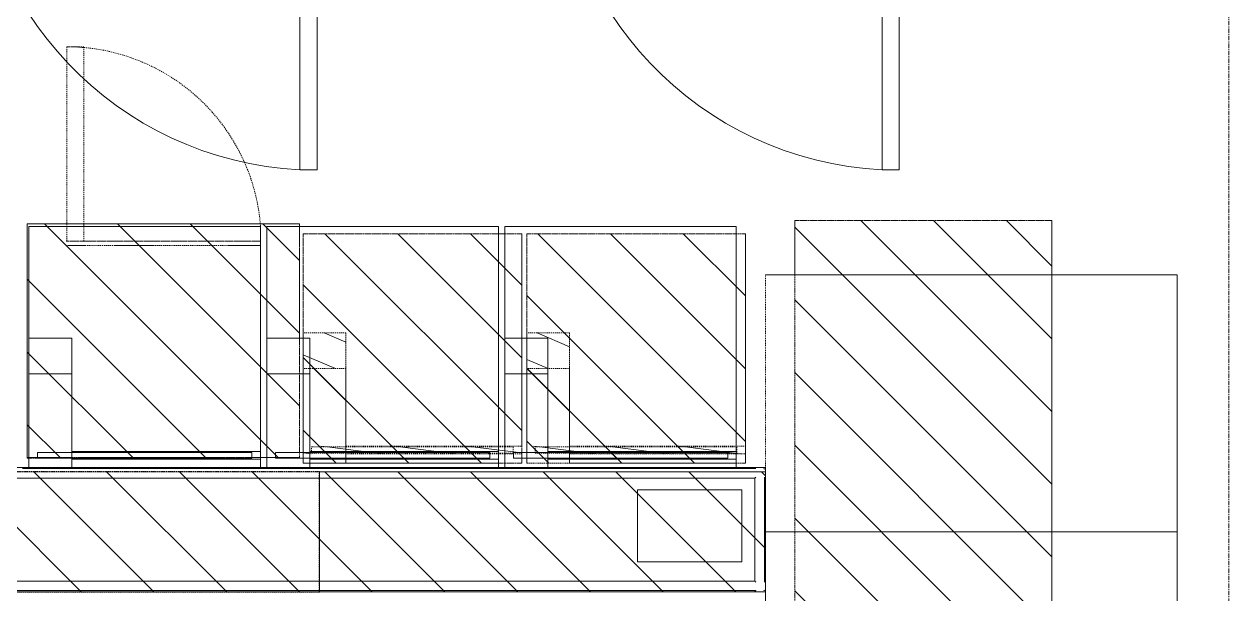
# Model space of a CAD drawing. Header units: inches. Extents: x 12491 to 15223, y 922 to 3433.
# Drawn here: x 14095.7 to 14236.2, y 2187 to 2253.4 of the extents above; entities that cross this region are included whole.
import ezdxf

# ---------------------------------------------------------------- set-up
doc = ezdxf.new("R2010")
doc.units = ezdxf.units.IN
doc.header["$MEASUREMENT"] = 0
for name, pattern in [('Dash 1_16_', [0.125, 0.0625, -0.0625]), ('Demolished', [0.1875, 0.125, -0.0625]), ('Grid Line 1_2_', [0.875, 0.5, -0.125, 0.125, -0.125])]:
    doc.linetypes.add(name, pattern=pattern)
for name, color, linetype, lineweight in [('A-DOOR-1', 31, 'Continuous', 9), ('A-DOOR-3', 31, 'Continuous', 13), ('A-DOOR-4', 31, 'Continuous', 20), ('A-WALL-10', 241, 'Demolished', 30), ('A-WALL-4', 1, 'Demolished', 13), ('A-WALL-5', 10, 'Demolished', 9), ('A-WALL-9', 7, 'Demolished', 30), ('A-WALL-PATT-4', 10, 'Demolished', 9), ('I-FURN-2', 254, 'Demolished', 9), ('I-FURN-3', 10, 'Demolished', 9), ('I-FURN-5', 10, 'Dash 1_16_', 9), ('M-EQPM-1', 50, 'Continuous', 9), ('M-EQPM-2', 10, 'Demolished', 9), ('M-EQPM-3', 21, 'Demolished', 9), ('M-EQPM-4', 254, 'Demolished', 9), ('S-BEAM', 12, 'Continuous', 9), ('S-GRID-1', 1, 'Grid Line 1_2_', 9)]:
    doc.layers.add(name, color=color, linetype=linetype, lineweight=lineweight)
pattern_1 = [(135, (1100.899, 0), (-4.2426407, -4.2426407), [])]
pattern_2 = [(315, (13015.407, 2230.12), (4.2426407, 4.2426407), [])]
pattern_3 = [(315, (13044.442, 2228.953), (4.2426407, 4.2426407), [])]
pattern_4 = [(352.929, (13044.442, 54.23), (4.24298262, 0.525690454), [])]
pattern_5 = [(315, (13070.53, 2228.953), (4.2426407, 4.2426407), [])]
pattern_6 = [(352.929, (13070.53, 54.23), (4.24298262, 0.525690454), [])]

# ---------------------------------------------------------------- blocks, each defined once
blk = doc.blocks.new('Single-Flush1 - Existing 3_ 4_ x 7_ 0_-897477-DEMO _ NEW PLAN SUPERIMPOSED - 1ST FLOOR')
at = {"layer": 'A-DOOR-1'}
blk.add_arc((20, -3.62), 40.07, 180, 267.1388, dxfattribs=at)
at = {"layer": 'A-DOOR-4'}
for p, q in [((18, -3.62), (18, -43.64)), ((20, -3.62), (18, -3.62)), ((20, -3.62), (20, -43.64)), ((20, -43.64), (18, -43.64))]:
    blk.add_line(p, q, dxfattribs=at)
blk = doc.blocks.new('Table-Rectangular - 72_ x 30_-V17-DEMO _ NEW PLAN SUPERIMPOSED - 1ST FLOOR')
at = {"layer": 'I-FURN-3'}
h = blk.add_hatch(dxfattribs=at)
h.set_pattern_fill('FP_14', color=256, style=0, pattern_type=2)
h.set_pattern_definition([(225, (2194.516, -13099.67), (4.2426407, -4.2426407), [])])
h.paths.add_polyline_path([(36, 15), (-36, 15), (-36, -15), (36, -15), (36, -8.86)], flags=0)
at = {"layer": 'I-FURN-2'}
for p, q in [((-36, -15), (-36, 15)), ((-36, 15), (-29.69, 15)), ((30.31, 15), (36, 15)), ((36, 15), (36, -15)), ((-29.69, -15), (-36, -15)), ((36, -15), (30.31, -15))]:
    blk.add_line(p, q, dxfattribs=at)
at = {"layer": 'I-FURN-3'}
for p, q in [((36, 15), (-36, 15)), ((-36, 15), (-36, -15)), ((-29.69, 15), (30.31, 15)), ((36, -15), (36, 15)), ((-36, -15), (36, -15)), ((30.31, -15), (-29.69, -15))]:
    blk.add_line(p, q, dxfattribs=at)
blk = doc.blocks.new('_Stacked Dryer - D6 - DG26CS-V42-DEMO _ NEW PLAN SUPERIMPOSED - 1ST FLOOR')
at = {"layer": 'M-EQPM-2'}
h = blk.add_hatch(dxfattribs=at)
h.set_pattern_fill('FP_59', color=256, style=0, pattern_type=2)
h.set_pattern_definition(pattern_2)
h.paths.add_polyline_path([(19.86, 27.25), (-11.51, 27.25), (-11.51, 0), (20.24, 0), (20.24, 27.25)], flags=0)
h = blk.add_hatch(dxfattribs=at)
h.set_pattern_fill('FP_59', color=256, style=0, pattern_type=2)
h.set_pattern_definition(pattern_2)
h.paths.add_polyline_path([(-3.13, 27.31), (-5.51, 27.31), (-5.51, 27.25), (-2.51, 27.25), (-2.51, 27.31)], flags=0)
for p, q in [((20.24, 27.25), (-11.51, 27.25)), ((-11.51, 27.25), (-11.51, 0)), ((-11.51, 26.66), (-11.51, 27.25)), ((-11.51, 27.25), (-7.71, 27.25)), ((-6.96, 27.25), (-5.51, 27.25)), ((-2.51, 27.31), (-5.51, 27.31)), ((-5.51, 27.31), (-5.51, 27.25)), ((-2.51, 27.25), (-5.51, 27.25)), ((-5.51, 27.25), (-2.51, 27.25)), ((-5.51, 27.25), (-2.51, 27.25)), ((-2.51, 27.31), (-2.51, 27.25)), ((-2.51, 27.25), (14.24, 27.25)), ((15.04, 27.31), (14.24, 27.31)), ((14.24, 27.31), (14.24, 27.25)), ((15.04, 27.25), (14.24, 27.25)), ((14.24, 27.25), (15.04, 27.25)), ((14.24, 27.25), (15.04, 27.25)), ((19.04, 27.31), (15.04, 27.31)), ((15.04, 27.31), (19.04, 27.31)), ((20.04, 27.25), (15.04, 27.25)), ((15.04, 27.25), (20.04, 27.25)), ((15.04, 27.25), (20.04, 27.25)), ((20.04, 27.31), (19.06, 27.31)), ((19.06, 27.31), (20.04, 27.31)), ((20.04, 27.31), (20.24, 27.31)), ((20.04, 27.25), (20.24, 27.25)), ((20.04, 27.25), (20.24, 27.25)), ((20.24, 27.25), (20.24, 27.31)), ((20.24, 0), (20.24, 27.25)), ((-11.51, 26.54), (-11.51, 26.65)), ((-11.51, 13.35), (-11.51, 26.54)), ((-11.51, 0.29), (-11.51, 13.35)), ((13.64, 2), (13.64, -20.68)), ((15.64, -20.68), (15.64, 2)), ((-11.51, 0), (20.24, 0)), ((13.64, -20.68), (15.64, -20.68))]:
    blk.add_line(p, q, dxfattribs=at)
blk.add_arc((15.64, 2), 22.68, 184.3791, 270, dxfattribs=at)
at = {"layer": 'M-EQPM-4'}
for p, q in [((-7.71, 27.25), (-6.96, 27.25)), ((-5.51, 27.31), (-2.51, 27.31)), ((-5.51, 27.31), (-5.51, 27.25)), ((-2.51, 27.25), (-2.51, 27.31)), ((14.24, 27.31), (15.04, 27.31)), ((14.24, 27.31), (14.24, 27.25)), ((20.24, 27.31), (20.04, 27.31)), ((20.24, 27.25), (20.04, 27.25)), ((20.24, 27.31), (20.24, 27.25)), ((20.24, 27.25), (20.24, 0)), ((-6.73, 2.5), (-6.98, 2.5)), ((-6.98, 2.5), (-6.73, 2.5)), ((15.7, 2), (-6.98, 2)), ((-6.98, 2), (15.7, 2)), ((-6, 2.5), (-6.73, 2.5)), ((-6.73, 2.5), (-6, 2.5)), ((-4.81, 2.5), (-6, 2.5)), ((-6, 2.5), (-3.23, 2.5)), ((-1.31, 2.5), (-4.81, 2.5)), ((-3.23, 2.5), (-1.31, 2.5)), ((0.86, 2.5), (-1.31, 2.5)), ((-1.31, 2.5), (5.55, 2.5)), ((5.55, 2.5), (0.86, 2.5)), ((7.86, 2.5), (5.55, 2.5)), ((5.55, 2.5), (10.03, 2.5)), ((10.03, 2.5), (7.86, 2.5)), ((11.95, 2.5), (10.03, 2.5)), ((10.03, 2.5), (13.53, 2.5)), ((13.53, 2.5), (11.95, 2.5)), ((14.72, 2.5), (13.53, 2.5)), ((13.53, 2.5), (14.72, 2.5)), ((15.7, 2.5), (14.72, 2.5)), ((14.72, 2.5), (15.7, 2.5)), ((-11.51, 0), (-11.51, 0.29)), ((20.24, 0), (-11.51, 0)), ((20.11, 0), (-11.39, 0)), ((-8.39, 0), (17.11, 0)), ((-4.94, 0), (-3.63, 0)), ((13.67, 0), (-4.94, 0)), ((3.3, 0), (-4.94, 0)), ((-4.94, 0), (13.67, 0)), ((-0.67, 0), (-4.94, 0)), ((13.66, 0), (-0.67, 0)), ((3.3, 0), (9.41, 0)), ((13.24, 0), (3.3, 0)), ((9.41, 0), (12.35, 0)), ((12.35, 0), (13.67, 0)), ((13.67, 0), (13.24, 0)), ((-11.51, 0), (20.24, 0)), ((-11.39, 0), (-8.39, 0)), ((-4.94, 0), (13.66, 0)), ((-3.63, 0), (3.3, 0)), ((17.11, 0), (20.11, 0))]:
    blk.add_line(p, q, dxfattribs=at)
blk = doc.blocks.new('_Front Washer - MAT12-V47-DEMO _ NEW PLAN SUPERIMPOSED - 1ST FLOOR')
at = {"layer": 'M-EQPM-2'}
h = blk.add_hatch(dxfattribs=at)
h.set_pattern_fill('FP_64', color=256, style=0, pattern_type=2)
h.set_pattern_definition(pattern_3)
h.paths.add_polyline_path([(-8.39, 26.75), (-8.39, 25.66), (12.11, 25.66), (12.11, 26.75), (-6.95, 26.75)], flags=0)
h = blk.add_hatch(dxfattribs=at)
h.set_pattern_fill('FP_64', color=256, style=0, pattern_type=2)
h.set_pattern_definition(pattern_3)
h.paths.add_polyline_path([(2.91, 26.75), (-8.39, 26.75), (-8.39, 0), (17.11, 0), (17.11, 26.75), (6.19, 26.75)], flags=0)
h = blk.add_hatch(dxfattribs=at)
h.set_pattern_fill('FP_64', color=256, style=0, pattern_type=2)
h.set_pattern_definition(pattern_3)
h.paths.add_polyline_path([(12.76, 26.75), (12.11, 26.75), (12.11, 15.69), (17.11, 15.69), (17.11, 26.75), (16.05, 26.75)], flags=0)
h = blk.add_hatch(dxfattribs=at)
h.set_pattern_fill('FP_66', color=256, style=0, pattern_type=2)
h.set_pattern_definition(pattern_4)
h.paths.add_polyline_path([(16.33, 25.66), (-8.39, 25.66), (-8.39, 24.75), (17.11, 24.75), (17.11, 25.66)], flags=0)
h.paths.add_polyline_path([(-6.42, 25.56), (16.11, 25.56), (16.11, 24.84), (-7.39, 24.84), (-7.39, 25.56), (-6.95, 25.56)], flags=0)
h = blk.add_hatch(dxfattribs=at)
h.set_pattern_fill('FP_66', color=256, style=0, pattern_type=2)
h.set_pattern_definition(pattern_4)
h.paths.add_polyline_path([(2.91, 25.56), (-7.39, 25.56), (-7.39, 24.84), (16.11, 24.84), (16.11, 25.56), (6.19, 25.56)], flags=0)
h = blk.add_hatch(dxfattribs=at)
h.set_pattern_fill('FP_65', color=256, style=0, pattern_type=2)
h.set_pattern_definition([(337.09, (13044.442, 393.806), (4.2425945, 1.7928471), [])])
h.paths.add_polyline_path([(12.11, 15.69), (12.11, 11.55), (17.11, 11.55), (17.11, 15.69)], flags=0)
for p, q in [((-8.39, 26.75), (-6.42, 26.75)), ((-8.39, 26.28), (-8.39, 26.75)), ((-6.42, 26.75), (-8.39, 26.75)), ((-8.39, 26.75), (-8.39, 26.28)), ((-8.39, 26.28), (-8.39, 26.75)), ((-8.39, 26.75), (-6.42, 26.75)), ((-6.42, 26.75), (12.11, 26.75)), ((-6.42, 26.75), (-5.67, 26.75)), ((-5.67, 26.75), (17.11, 26.75)), ((17.11, 26.75), (-5.67, 26.75)), ((-5.67, 26.75), (17.11, 26.75)), ((12.11, 15.69), (12.11, 26.75)), ((17.11, 26.75), (12.11, 26.75)), ((17.11, 26.75), (17.11, 15.69)), ((17.11, 26.28), (17.11, 26.75)), ((17.11, 26.28), (17.11, 26.75)), ((17.11, 26.75), (17.11, 26.28)), ((-8.39, 26.16), (-8.39, 26.28)), ((-8.39, 26.28), (-8.39, 26.16)), ((-8.39, 26.16), (-8.39, 26.28)), ((-8.39, 25.49), (-8.39, 26.16)), ((-8.39, 26.16), (-8.39, 25.49)), ((-8.39, 25.49), (-8.39, 26.16)), ((-8.39, 25.37), (-8.39, 25.49)), ((-8.39, 25.49), (-8.39, 25.37)), ((-8.39, 25.37), (-8.39, 25.49)), ((-8.39, 24.75), (-8.39, 25.37)), ((-8.39, 25.37), (-8.39, 24.75)), ((-8.39, 24.75), (-8.39, 25.37)), ((-6.42, 25.66), (12.11, 25.66)), ((-6.42, 25.56), (12.11, 25.56)), ((17.11, 26.17), (17.11, 26.28)), ((17.11, 26.17), (17.11, 26.28)), ((17.11, 26.28), (17.11, 26.17)), ((17.11, 25.66), (17.11, 26.16)), ((17.11, 25.66), (17.11, 26.16)), ((17.11, 26.16), (17.11, 25.66)), ((17.11, 25.49), (17.11, 25.66)), ((17.11, 25.49), (17.11, 25.66)), ((17.11, 25.66), (17.11, 25.49)), ((17.11, 25.37), (17.11, 25.48)), ((17.11, 25.37), (17.11, 25.48)), ((17.11, 25.48), (17.11, 25.37)), ((17.11, 24.75), (17.11, 25.37)), ((17.11, 24.75), (17.11, 25.37)), ((17.11, 25.37), (17.11, 24.75)), ((-8.39, 12.18), (-8.39, 24.75)), ((12.11, 24.84), (-6.42, 24.84)), ((12.11, 24.75), (-6.42, 24.75)), ((17.11, 12.18), (17.11, 24.75)), ((17.11, 12.18), (17.11, 24.75)), ((17.11, 24.75), (17.11, 12.18)), ((12.11, 11.55), (12.11, 15.69)), ((12.11, 15.69), (17.11, 15.69)), ((17.11, 15.69), (17.11, 11.55)), ((-8.39, 12.18), (-8.39, 0)), ((-8.39, 0), (-8.39, 12.18)), ((12.11, 11.55), (17.11, 11.55)), ((17.11, 12.18), (17.11, 11.55)), ((17.11, 0), (17.11, 11.55)), ((17.11, 11.55), (17.11, 0)), ((-8.39, 0), (17.11, 0)), ((-6.42, 0), (-8.39, 0)), ((17.11, 0), (-5.67, 0))]:
    blk.add_line(p, q, dxfattribs=at)
at = {"layer": 'M-EQPM-3'}
for p, q in [((-8.39, 25.66), (-8.39, 26.75)), ((-8.39, 26.75), (-6.42, 26.75)), ((-8.39, 24.75), (-8.39, 25.66)), ((-8.39, 25.66), (-6.42, 25.66)), ((-7.39, 24.84), (-7.39, 25.56)), ((-7.39, 25.56), (-6.42, 25.56)), ((-6.42, 24.75), (-8.39, 24.75)), ((-8.39, 24.75), (-8.39, 12.18)), ((-6.42, 24.84), (-7.39, 24.84))]:
    blk.add_line(p, q, dxfattribs=at)
at = {"layer": 'M-EQPM-4'}
for p, q in [((-6.42, 26.75), (-5.67, 26.75)), ((-5.67, 26.75), (-6.42, 26.75)), ((12.11, 26.75), (12.11, 25.66)), ((12.11, 25.66), (12.11, 24.75)), ((12.11, 25.56), (16.11, 25.56)), ((16.11, 25.56), (16.11, 24.84)), ((16.11, 24.84), (12.11, 24.84)), ((12.11, 24.75), (12.11, 11.55)), ((17.11, 11.55), (17.11, 12.18)), ((17.11, 11.55), (17.11, 12.18)), ((-5.67, 0), (-6.42, 0))]:
    blk.add_line(p, q, dxfattribs=at)
blk = doc.blocks.new('_Front Washer - MAT12-V49-DEMO _ NEW PLAN SUPERIMPOSED - 1ST FLOOR')
at = {"layer": 'M-EQPM-2'}
h = blk.add_hatch(dxfattribs=at)
h.set_pattern_fill('FP_70', color=256, style=0, pattern_type=2)
h.set_pattern_definition(pattern_5)
h.paths.add_polyline_path([(-8.39, 26.75), (-8.39, 25.66), (12.11, 25.66), (12.11, 26.75), (-7.14, 26.75)], flags=0)
h = blk.add_hatch(dxfattribs=at)
h.set_pattern_fill('FP_70', color=256, style=0, pattern_type=2)
h.set_pattern_definition(pattern_5)
h.paths.add_polyline_path([(17.11, 26.75), (-8.39, 26.75), (-8.39, 0), (17.11, 0), (17.11, 26.28)], flags=0)
h = blk.add_hatch(dxfattribs=at)
h.set_pattern_fill('FP_70', color=256, style=0, pattern_type=2)
h.set_pattern_definition(pattern_5)
h.paths.add_polyline_path([(12.57, 26.75), (12.11, 26.75), (12.11, 15.69), (17.11, 15.69), (17.11, 26.75), (15.86, 26.75)], flags=0)
h = blk.add_hatch(dxfattribs=at)
h.set_pattern_fill('FP_72', color=256, style=0, pattern_type=2)
h.set_pattern_definition(pattern_6)
h.paths.add_polyline_path([(17.11, 25.66), (-8.39, 25.66), (-8.39, 24.75), (17.11, 24.75), (17.11, 25.07)], flags=0)
h.paths.add_polyline_path([(-3.85, 25.56), (16.11, 25.56), (16.11, 24.84), (-7.39, 24.84), (-7.39, 25.56), (-7.14, 25.56)], flags=0)
h = blk.add_hatch(dxfattribs=at)
h.set_pattern_fill('FP_72', color=256, style=0, pattern_type=2)
h.set_pattern_definition(pattern_6)
h.paths.add_polyline_path([(2.72, 25.56), (-7.39, 25.56), (-7.39, 24.84), (16.11, 24.84), (16.11, 25.56), (6, 25.56)], flags=0)
h = blk.add_hatch(dxfattribs=at)
h.set_pattern_fill('FP_71', color=256, style=0, pattern_type=2)
h.set_pattern_definition([(337.09, (13070.53, 393.806), (4.2425945, 1.7928471), [])])
h.paths.add_polyline_path([(12.11, 15.69), (12.11, 11.55), (17.11, 11.55), (17.11, 15.69)], flags=0)
for p, q in [((-8.39, 25.66), (-8.39, 26.75)), ((-8.39, 26.75), (12.11, 26.75)), ((-8.39, 24.75), (-8.39, 26.75)), ((-8.39, 26.75), (-7.33, 26.75)), ((-7.33, 26.75), (17.11, 26.75)), ((17.11, 26.75), (-7.33, 26.75)), ((-7.33, 26.75), (17.11, 26.75)), ((12.11, 15.69), (12.11, 26.75)), ((17.11, 26.75), (12.11, 26.75)), ((17.11, 26.75), (17.11, 15.69)), ((17.11, 26.28), (17.11, 26.75)), ((17.11, 26.28), (17.11, 26.75)), ((17.11, 26.75), (17.11, 26.28)), ((-8.39, 24.75), (-8.39, 25.66)), ((-8.39, 25.66), (12.11, 25.66)), ((-7.39, 24.84), (-7.39, 25.56)), ((-7.39, 25.56), (12.11, 25.56)), ((14.67, 25.56), (16.11, 25.56)), ((16.11, 25.56), (16.11, 24.84)), ((17.11, 26.16), (17.11, 26.28)), ((17.11, 26.16), (17.11, 26.28)), ((17.11, 26.28), (17.11, 26.16)), ((17.11, 25.66), (17.11, 26.16)), ((17.11, 25.66), (17.11, 26.16)), ((17.11, 26.16), (17.11, 25.66)), ((17.11, 25.49), (17.11, 25.66)), ((17.11, 25.49), (17.11, 25.66)), ((17.11, 25.66), (17.11, 25.49)), ((17.11, 25.37), (17.11, 25.49)), ((17.11, 25.37), (17.11, 25.49)), ((17.11, 25.49), (17.11, 25.37)), ((17.11, 24.75), (17.11, 25.37)), ((17.11, 24.75), (17.11, 25.37)), ((17.11, 25.37), (17.11, 24.75)), ((12.11, 24.75), (-8.39, 24.75)), ((-8.39, 24.75), (-8.39, 0)), ((12.11, 24.84), (-7.39, 24.84)), ((16.11, 24.84), (14.67, 24.84)), ((17.11, 12.18), (17.11, 24.75)), ((17.11, 12.18), (17.11, 24.75)), ((17.11, 24.75), (17.11, 12.18)), ((12.11, 11.55), (12.11, 15.69)), ((12.11, 15.69), (17.11, 15.69)), ((17.11, 15.69), (17.11, 11.55)), ((12.11, 11.55), (17.11, 11.55)), ((17.11, 12.18), (17.11, 11.55)), ((17.11, 0), (17.11, 11.55)), ((17.11, 11.55), (17.11, 0)), ((-8.39, 0), (17.11, 0)), ((17.11, 0), (-7.33, 0))]:
    blk.add_line(p, q, dxfattribs=at)
at = {"layer": 'M-EQPM-4'}
for p, q in [((-8.39, 26.75), (-7.33, 26.75)), ((-8.39, 24.75), (-8.39, 26.75)), ((-7.33, 26.75), (-8.39, 26.75)), ((-8.39, 26.75), (-8.39, 24.75)), ((12.11, 26.75), (12.11, 25.66)), ((12.11, 25.66), (12.11, 24.75)), ((12.11, 25.56), (14.67, 25.56)), ((-8.39, 0), (-8.39, 24.75)), ((14.67, 24.84), (12.11, 24.84)), ((12.11, 24.75), (12.11, 11.55)), ((17.11, 11.55), (17.11, 12.18)), ((17.11, 11.55), (17.11, 12.18)), ((-7.33, 0), (-8.39, 0))]:
    blk.add_line(p, q, dxfattribs=at)
blk = doc.blocks.new('_Front Washer - MAH21-V159-DEMO _ NEW PLAN SUPERIMPOSED - 1ST FLOOR')
at = {"layer": 'M-EQPM-1'}
for p, q in [((-9.14, 28.25), (17.86, 28.25)), ((-9.14, 28.13), (-9.14, 28.25)), ((-9.14, 28.13), (-9.14, 28.25)), ((-9.14, 28.25), (12.86, 28.25)), ((17.86, 28.25), (-9.14, 28.25)), ((-9.14, 28.25), (-9.14, 28.13)), ((-9.14, 28.25), (17.86, 28.25)), ((-9.14, 26.96), (-9.14, 28.13)), ((-9.14, 27.16), (-9.14, 28.13)), ((-9.14, 28.13), (-9.14, 26.96)), ((-9.14, 26.96), (-9.14, 28.13)), ((12.86, 26.96), (12.86, 28.25)), ((12.86, 28.25), (12.86, 28.13)), ((17.86, 28.25), (12.86, 28.25)), ((12.86, 28.13), (12.86, 27.16)), ((17.86, 28.25), (17.86, 26.96)), ((17.86, 28.13), (17.86, 28.25)), ((17.86, 28.13), (17.86, 28.25)), ((17.86, 27.16), (17.86, 28.13)), ((17.86, 27.16), (17.86, 28.13)), ((17.86, 28.13), (17.86, 27.16)), ((-9.14, 26.96), (-9.14, 27.16)), ((-9.14, 27.16), (12.86, 27.16)), ((-9.14, 26.25), (-9.14, 26.96)), ((-9.14, 26.25), (-9.14, 26.96)), ((-9.14, 26.96), (-9.14, 26.25)), ((-9.14, 26.25), (-9.14, 26.96)), ((-8.14, 26.96), (-8.14, 27.03)), ((-8.14, 27.03), (12.86, 27.03)), ((-8.14, 26.37), (-8.14, 26.96)), ((12.86, 27.16), (12.86, 26.96)), ((12.86, 27.03), (16.86, 27.03)), ((12.86, 17.19), (12.86, 26.96)), ((12.86, 26.96), (12.86, 26.25)), ((16.86, 27.03), (16.86, 26.96)), ((16.86, 26.96), (16.86, 26.37)), ((17.86, 26.96), (17.86, 27.16)), ((17.86, 26.96), (17.86, 27.16)), ((17.86, 27.16), (17.86, 27.02)), ((17.86, 27.02), (17.86, 26.25)), ((17.86, 26.96), (17.86, 17.19)), ((17.86, 26.25), (17.86, 26.96)), ((17.86, 26.25), (17.86, 26.96)), ((12.86, 26.25), (-9.14, 26.25)), ((-9.14, 26.25), (-9.14, 2.21)), ((-9.14, 2.21), (-9.14, 26.25)), ((12.86, 26.37), (-8.14, 26.37)), ((16.86, 26.37), (12.86, 26.37)), ((12.86, 26.25), (12.86, 13.05)), ((17.86, 13.05), (17.86, 26.25)), ((17.86, 13.05), (17.86, 26.25)), ((17.86, 26.25), (17.86, 13.05)), ((12.86, 13.05), (12.86, 17.19)), ((12.86, 17.19), (17.86, 17.19)), ((17.86, 17.19), (17.86, 13.05)), ((12.86, 13.05), (17.86, 13.05)), ((17.86, 0), (17.86, 13.05)), ((17.86, 13.05), (17.86, 0)), ((-9.14, 2.21), (-9.14, 1.71)), ((-9.14, 1.71), (-9.14, 2.21)), ((-9.14, 1.71), (-9.14, 0)), ((-9.14, 0), (-9.14, 1.71)), ((-9.14, 0), (17.86, 0)), ((17.86, 0), (-9.14, 0))]:
    blk.add_line(p, q, dxfattribs=at)
blk = doc.blocks.new('_Front Washer - MAH21-V160-DEMO _ NEW PLAN SUPERIMPOSED - 1ST FLOOR')
at = {"layer": 'M-EQPM-1'}
for p, q in [((-9.14, 28.25), (17.86, 28.25)), ((-9.14, 28.13), (-9.14, 28.25)), ((-9.14, 28.13), (-9.14, 28.25)), ((-9.14, 28.25), (12.86, 28.25)), ((17.86, 28.25), (-9.14, 28.25)), ((-9.14, 28.25), (-9.14, 28.13)), ((-9.14, 28.25), (17.86, 28.25)), ((-9.14, 27.63), (-9.14, 28.13)), ((-9.14, 27.63), (-9.14, 28.13)), ((-9.14, 28.13), (-9.14, 27.63)), ((-9.14, 27.63), (-9.14, 28.13)), ((12.86, 27.63), (12.86, 28.25)), ((12.86, 28.25), (12.86, 28.13)), ((17.86, 28.25), (12.86, 28.25)), ((12.86, 28.13), (12.86, 27.63)), ((17.86, 28.25), (17.86, 26.96)), ((17.86, 28.13), (17.86, 28.25)), ((17.86, 28.13), (17.86, 28.25)), ((17.86, 27.16), (17.86, 28.13)), ((17.86, 27.16), (17.86, 28.13)), ((17.86, 28.13), (17.86, 27.16)), ((-9.14, 26.44), (-9.14, 27.63)), ((-9.14, 27.16), (-9.14, 27.63)), ((-9.14, 27.63), (-9.14, 26.44)), ((-9.14, 26.44), (-9.14, 27.63)), ((-9.14, 26.44), (-9.14, 27.16)), ((-9.14, 27.16), (12.86, 27.16)), ((-8.14, 26.44), (-8.14, 27.03)), ((-8.14, 27.03), (12.86, 27.03)), ((12.86, 17.19), (12.86, 27.63)), ((12.86, 27.63), (12.86, 27.16)), ((12.86, 27.16), (12.86, 26.53)), ((12.86, 27.03), (13.64, 27.03)), ((13.64, 27.03), (16.86, 27.03)), ((16.86, 27.03), (16.86, 26.96)), ((16.86, 26.96), (16.86, 26.37)), ((17.86, 26.96), (17.86, 27.16)), ((17.86, 26.96), (17.86, 27.16)), ((17.86, 27.16), (17.86, 26.96)), ((17.86, 26.96), (17.86, 17.19)), ((17.86, 26.25), (17.86, 26.96)), ((17.86, 26.25), (17.86, 26.96)), ((17.86, 26.96), (17.86, 26.25)), ((-9.14, 26.25), (-9.14, 26.43)), ((-9.14, 26.25), (-9.14, 26.43)), ((-9.14, 26.43), (-9.14, 26.25)), ((-9.14, 26.25), (-9.14, 26.43)), ((8.64, 26.25), (-9.14, 26.25)), ((-9.14, 26.25), (-9.14, 25.72)), ((-9.14, 25.72), (-9.14, 26.25)), ((-9.14, 25.71), (-9.14, 25.63)), ((-9.14, 25.63), (-9.14, 25.71)), ((-9.14, 25.63), (-9.14, 0)), ((-9.14, 0.88), (-9.14, 25.63)), ((-8.14, 26.37), (-8.14, 26.43)), ((8.64, 26.37), (-8.14, 26.37)), ((12.86, 26.37), (8.64, 26.37)), ((12.86, 26.25), (8.64, 26.25)), ((12.86, 26.53), (12.86, 26.25)), ((13.64, 26.37), (12.86, 26.37)), ((12.86, 26.25), (12.86, 25.63)), ((12.86, 25.63), (12.86, 13.05)), ((14.05, 26.37), (13.64, 26.37)), ((16.86, 26.37), (14.05, 26.37)), ((17.86, 13.05), (17.86, 26.25)), ((17.86, 13.05), (17.86, 26.25)), ((17.86, 26.25), (17.86, 13.05)), ((12.86, 13.05), (12.86, 17.19)), ((12.86, 17.19), (13.64, 17.19)), ((13.64, 17.19), (14.05, 17.19)), ((14.05, 17.19), (17.86, 17.19)), ((17.86, 17.19), (17.86, 13.05)), ((12.86, 13.05), (13.64, 13.05)), ((13.64, 13.05), (14.05, 13.05)), ((14.05, 13.05), (17.86, 13.05)), ((17.86, 0), (17.86, 13.05)), ((17.86, 13.05), (17.86, 0)), ((-9.14, 0), (-9.14, 0.88)), ((-9.14, 0), (14.05, 0)), ((14.05, 0), (-9.14, 0)), ((14.05, 0), (17.86, 0)), ((17.86, 0), (14.05, 0))]:
    blk.add_line(p, q, dxfattribs=at)
blk = doc.blocks.new('_Front Washer - MAH21-V161-DEMO _ NEW PLAN SUPERIMPOSED - 1ST FLOOR')
at = {"layer": 'M-EQPM-1'}
for p, q in [((-9.14, 28.25), (17.86, 28.25)), ((-9.14, 28.12), (-9.14, 28.25)), ((-9.14, 28.12), (-9.14, 28.25)), ((-9.14, 28.25), (12.86, 28.25)), ((17.86, 28.25), (-9.14, 28.25)), ((-9.14, 28.25), (-9.14, 28.12)), ((-9.14, 28.25), (17.86, 28.25)), ((-9.14, 27.63), (-9.14, 28.12)), ((-9.14, 27.63), (-9.14, 28.12)), ((-9.14, 28.12), (-9.14, 27.63)), ((-9.14, 27.63), (-9.14, 28.12)), ((12.86, 27.63), (12.86, 28.25)), ((12.86, 28.25), (12.86, 28.12)), ((17.86, 28.25), (12.86, 28.25)), ((12.86, 28.12), (12.86, 27.63)), ((17.86, 28.25), (17.86, 17.19)), ((17.86, 28.12), (17.86, 28.25)), ((17.86, 28.12), (17.86, 28.25)), ((17.86, 27.63), (17.86, 28.12)), ((17.86, 27.63), (17.86, 28.12)), ((17.86, 28.12), (17.86, 27.63)), ((-9.14, 26.43), (-9.14, 27.63)), ((-9.14, 27.16), (-9.14, 27.63)), ((-9.14, 27.63), (-9.14, 26.43)), ((-9.14, 26.43), (-9.14, 27.63)), ((-9.14, 26.43), (-9.14, 27.16)), ((-9.14, 27.16), (12.86, 27.16)), ((-8.14, 26.44), (-8.14, 27.03)), ((-8.14, 27.03), (12.86, 27.03)), ((12.86, 17.19), (12.86, 27.63)), ((12.86, 27.63), (12.86, 27.16)), ((12.86, 27.16), (12.86, 26.53)), ((12.86, 27.03), (15.3, 27.03)), ((15.3, 27.03), (15.89, 27.03)), ((15.89, 27.03), (16.86, 27.03)), ((16.86, 27.03), (16.86, 26.43)), ((17.86, 27.16), (17.86, 27.63)), ((17.86, 27.16), (17.86, 27.63)), ((17.86, 27.63), (17.86, 27.16)), ((17.86, 26.44), (17.86, 27.16)), ((17.86, 26.44), (17.86, 27.16)), ((17.86, 27.16), (17.86, 26.44)), ((-9.14, 26.25), (-9.14, 26.43)), ((-9.14, 26.25), (-9.14, 26.43)), ((-9.14, 26.43), (-9.14, 26.25)), ((-9.14, 26.25), (-9.14, 26.43)), ((10.3, 26.25), (-9.14, 26.25)), ((-9.14, 26.25), (-9.14, 25.72)), ((-9.14, 25.72), (-9.14, 26.25)), ((-9.14, 25.72), (-9.14, 25.63)), ((-9.14, 25.63), (-9.14, 25.72)), ((-9.14, 25.63), (-9.14, 0)), ((-9.14, 0.88), (-9.14, 25.63)), ((-8.14, 26.37), (-8.14, 26.43)), ((10.3, 26.37), (-8.14, 26.37)), ((12.86, 26.37), (10.3, 26.37)), ((12.86, 26.25), (10.3, 26.25)), ((12.86, 26.52), (12.86, 26.25)), ((15.3, 26.37), (12.86, 26.37)), ((12.86, 26.25), (12.86, 25.63)), ((12.86, 25.63), (12.86, 13.05)), ((15.89, 26.37), (15.3, 26.37)), ((16.86, 26.37), (15.89, 26.37)), ((17.86, 26.25), (17.86, 26.43)), ((17.86, 26.25), (17.86, 26.43)), ((17.86, 26.43), (17.86, 26.25)), ((17.86, 25.72), (17.86, 26.25)), ((17.86, 25.72), (17.86, 26.25)), ((17.86, 26.25), (17.86, 25.72)), ((17.86, 25.63), (17.86, 25.72)), ((17.86, 25.63), (17.86, 25.72)), ((17.86, 25.72), (17.86, 25.63)), ((17.86, 13.05), (17.86, 25.63)), ((17.86, 13.05), (17.86, 25.63)), ((17.86, 25.63), (17.86, 13.05)), ((12.86, 13.05), (12.86, 17.19)), ((12.86, 17.19), (15.3, 17.19)), ((15.3, 17.19), (17.86, 17.19)), ((17.86, 17.19), (17.86, 13.05)), ((12.86, 13.05), (15.3, 13.05)), ((15.3, 13.05), (17.86, 13.05)), ((17.86, 0), (17.86, 13.05)), ((17.86, 13.05), (17.86, 0.88)), ((-9.14, 0), (-9.14, 0.88)), ((-9.14, 0), (17.86, 0)), ((17.86, 0), (-9.14, 0)), ((17.86, 0.88), (17.86, 0))]:
    blk.add_line(p, q, dxfattribs=at)
blk = doc.blocks.new('Table-Rectangular - 30x48-V201-DEMO _ NEW PLAN SUPERIMPOSED - 1ST FLOOR')
at = {"layer": 'I-FURN-5'}
for p, q in [((24, 15), (-24, 15)), ((-24, 15), (-24, -15)), ((-24, -15), (-24, 15)), ((-24, 15), (-9.4, 15)), ((-9.4, 15), (20.6, 15)), ((20.6, 15), (24, 15)), ((24, -8), (24, 15)), ((24, 15), (24, -8)), ((24, -15), (24, -8)), ((24, -8), (24, -15)), ((-24, -15), (24, -15)), ((-9.4, -15), (-24, -15)), ((20.6, -15), (-9.4, -15)), ((24, -15), (20.6, -15))]:
    blk.add_line(p, q, dxfattribs=at)
blk = doc.blocks.new('Table-Rectangular - 30x48-V202-DEMO _ NEW PLAN SUPERIMPOSED - 1ST FLOOR')
at = {"layer": 'I-FURN-5'}
for p, q in [((24, 15), (-24, 15)), ((-24, 15), (-24, -15)), ((-24, -15), (-24, 15)), ((-24, 15), (-9.4, 15)), ((-9.4, 15), (20.6, 15)), ((20.6, 15), (24, 15)), ((24, 8), (24, 15)), ((24, 15), (24, 8)), ((24, 7.5), (24, 8)), ((24, 8), (24, 7.5)), ((24, -15), (24, 7.5)), ((24, 7.5), (24, -15)), ((-24, -15), (24, -15)), ((-9.4, -15), (-24, -15)), ((20.6, -15), (-9.4, -15)), ((24, -15), (20.6, -15))]:
    blk.add_line(p, q, dxfattribs=at)
blk = doc.blocks.new('Plumbing Bulkhead - EX_ BULKHEAD 4-964323-DEMO _ NEW PLAN SUPERIMPOSED - 1ST FLOOR')
at = {"layer": 'S-BEAM'}
for p, q in [((0, 0), (0, 14.5)), ((0, 14.5), (0, 13.25)), ((0, 14.5), (1.25, 14.5)), ((0, 14.5), (173, 14.5)), ((1.12, 14.37), (171.87, 14.37)), ((1.25, 14.5), (171.75, 14.5)), ((171.75, 14.5), (1.25, 14.5)), ((52, 14.5), (1.25, 14.5)), ((121, 14.5), (52, 14.5)), ((0, 13.25), (0, 1.25)), ((0, 1.25), (0, 13.25)), ((0, 13.25), (0, 1.25)), ((0.12, 1.12), (0.12, 13.37)), ((1.25, 13.25), (171.75, 13.25)), ((1.25, 1.25), (1.25, 13.25)), ((171.75, 13.25), (1.25, 13.25)), ((1.25, 1.25), (1.25, 13.25)), ((1.25, 13.25), (171.75, 13.25)), ((1.25, 13.25), (1.25, 1.25)), ((14.92, 11), (2.77, 11)), ((2.77, 11), (2.77, 2.62)), ((2.77, 2.62), (2.77, 11)), ((2.77, 11), (14.92, 11)), ((14.92, 2.62), (14.92, 11)), ((14.92, 11), (14.92, 2.62)), ((2.77, 2.62), (14.92, 2.62)), ((14.92, 2.62), (2.77, 2.62)), ((0, 1.25), (0, 0.5)), ((0, 0.5), (0, 0)), ((3.4, 0.12), (1.12, 0.12)), ((171.75, 1.25), (1.25, 1.25)), ((1.25, 1.25), (171.75, 1.25)), ((171.75, 1.25), (1.25, 1.25)), ((30.4, 0.12), (3.4, 0.12)), ((31.15, 0.12), (30.4, 0.12)), ((58.15, 0.12), (31.15, 0.12)), ((58.9, 0.12), (58.15, 0.12)), ((85.9, 0.12), (58.9, 0.12)), ((86.65, 0.12), (85.9, 0.12)), ((0, 0), (25.4, 0)), ((1.25, 0), (0, 0)), ((3.4, 0), (1.25, 0)), ((1.25, 0), (3.4, 0)), ((3.4, 0), (1.25, 0)), ((30.4, 0), (3.4, 0)), ((3.4, 0), (30.4, 0)), ((30.4, 0), (3.4, 0)), ((25.4, 0), (30.4, 0)), ((30.4, 0), (53.15, 0)), ((31.15, 0), (30.4, 0)), ((30.4, 0), (31.15, 0)), ((31.15, 0), (30.4, 0)), ((58.15, 0), (31.15, 0)), ((31.15, 0), (58.15, 0)), ((58.15, 0), (31.15, 0)), ((53.15, 0), (58.15, 0)), ((58.15, 0), (80.9, 0)), ((58.9, 0), (58.15, 0)), ((58.15, 0), (58.9, 0)), ((58.9, 0), (58.15, 0)), ((85.9, 0), (58.9, 0)), ((58.9, 0), (85.9, 0)), ((85.9, 0), (58.9, 0)), ((80.9, 0), (85.9, 0)), ((85.9, 0), (108.65, 0)), ((86.65, 0), (85.9, 0)), ((85.9, 0), (86.65, 0)), ((86.65, 0), (85.9, 0))]:
    blk.add_line(p, q, dxfattribs=at)
for points, knots in [([(0.14, 14.36), (0.14, 14.35), (0.14, 14.35), (0.13, 14.34), (0.13, 14.33), (0.13, 14.33), (0.13, 14.32)], [0, 0, 0, 0, 0.25, 0.375, 0.5, 0.75, 0.75, 0.75, 0.75]), ([(0.13, 14.34), (0.13, 14.34), (0.13, 14.34), (0.14, 14.35), (0.14, 14.35), (0.14, 14.36)], [0.5, 0.5, 0.5, 0.5, 0.625, 0.75, 1, 1, 1, 1]), ([(0.15, 14.35), (0.16, 14.34), (0.16, 14.34), (0.17, 14.33), (0.18, 14.32), (0.18, 14.32), (0.19, 14.31)], [0.25, 0.25, 0.25, 0.25, 0.375, 0.5, 0.75, 1, 1, 1, 1]), ([(0.19, 14.31), (0.18, 14.32), (0.17, 14.33), (0.16, 14.34), (0.16, 14.34), (0.16, 14.34)], [0, 0, 0, 0, 0.3333333, 0.5, 0.6666667, 0.6666667, 0.6666667, 0.6666667]), ([(1.23, 14.44), (1.23, 14.44), (1.23, 14.43), (1.22, 14.42), (1.22, 14.42), (1.22, 14.41), (1.21, 14.41), (1.2, 14.4), (1.2, 14.4), (1.19, 14.39), (1.18, 14.39), (1.18, 14.39), (1.17, 14.38)], [0.2857143, 0.2857143, 0.2857143, 0.2857143, 0.3214286, 0.3571429, 0.3928571, 0.4285714, 0.4642857, 0.5, 0.5714286, 0.6071429, 0.6428571, 0.7142857, 0.7142857, 0.7142857, 0.7142857]), ([(1.17, 14.38), (1.18, 14.39), (1.18, 14.39), (1.19, 14.39), (1.19, 14.4), (1.2, 14.4)], [0.2857143, 0.2857143, 0.2857143, 0.2857143, 0.3571429, 0.3928571, 0.4285714, 0.4285714, 0.4285714, 0.4285714]), ([(1.25, 14.5), (1.25, 14.49), (1.25, 14.49), (1.25, 14.47), (1.25, 14.47), (1.25, 14.47)], [0, 0, 0, 0, 0.0714286, 0.1071429, 0.1428571, 0.1428571, 0.1428571, 0.1428571]), ([(1.25, 14.47), (1.25, 14.47), (1.25, 14.47), (1.25, 14.49), (1.25, 14.49), (1.25, 14.5)], [0.8571429, 0.8571429, 0.8571429, 0.8571429, 0.8928571, 0.9285714, 1, 1, 1, 1]), ([(0.03, 13.25), (0.03, 13.25), (0.03, 13.25), (0.01, 13.25), (0.01, 13.25), (0, 13.25)], [0.8571429, 0.8571429, 0.8571429, 0.8571429, 0.8928571, 0.9285714, 1, 1, 1, 1]), ([(0, 13.25), (0.01, 13.25), (0.01, 13.25), (0.03, 13.25), (0.03, 13.25), (0.03, 13.25)], [0, 0, 0, 0, 0.0714286, 0.1071429, 0.1428571, 0.1428571, 0.1428571, 0.1428571]), ([(0.06, 13.27), (0.06, 13.27), (0.07, 13.27), (0.08, 13.28), (0.08, 13.28), (0.09, 13.28), (0.09, 13.29), (0.1, 13.3), (0.1, 13.3), (0.11, 13.31), (0.11, 13.32), (0.12, 13.33), (0.12, 13.34), (0.12, 13.35)], [0.2857143, 0.2857143, 0.2857143, 0.2857143, 0.3214286, 0.3571429, 0.3928571, 0.4285714, 0.4642857, 0.5, 0.5714286, 0.6071429, 0.6428571, 0.7142857, 0.8571429, 0.8571429, 0.8571429, 0.8571429]), ([(0.12, 13.33), (0.11, 13.32), (0.11, 13.32), (0.11, 13.31), (0.1, 13.3), (0.1, 13.3), (0.1, 13.29), (0.09, 13.29), (0.09, 13.29), (0.09, 13.28)], [0.2857143, 0.2857143, 0.2857143, 0.2857143, 0.3571429, 0.3928571, 0.4285714, 0.4642857, 0.5, 0.5357143, 0.5714286, 0.5714286, 0.5714286, 0.5714286]), ([(1.12, 13.37), (1.13, 13.37), (1.15, 13.35), (1.17, 13.33), (1.18, 13.32), (1.19, 13.31), (1.2, 13.3), (1.2, 13.3), (1.21, 13.29), (1.21, 13.29), (1.22, 13.28), (1.22, 13.28), (1.22, 13.28), (1.23, 13.27), (1.23, 13.27), (1.24, 13.26), (1.24, 13.26), (1.24, 13.26), (1.25, 13.25), (1.25, 13.25), (1.25, 13.25), (1.25, 13.25), (1.25, 13.25)], [0, 0, 0, 0, 0.142857, 0.285714, 0.357143, 0.392857, 0.428571, 0.464286, 0.5, 0.535714, 0.571429, 0.607143, 0.642857, 0.678571, 0.714286, 0.75, 0.785714, 0.821429, 0.857143, 0.892857, 0.928571, 1, 1, 1, 1]), ([(1.2, 13.3), (1.19, 13.31), (1.19, 13.31), (1.18, 13.32), (1.17, 13.33), (1.16, 13.34), (1.15, 13.35)], [0.5714286, 0.5714286, 0.5714286, 0.5714286, 0.6071429, 0.6428571, 0.7142857, 0.8571429, 0.8571429, 0.8571429, 0.8571429]), ([(1.22, 13.28), (1.21, 13.29), (1.21, 13.29), (1.2, 13.3), (1.2, 13.3), (1.2, 13.3)], [0.4285714, 0.4285714, 0.4285714, 0.4285714, 0.4642857, 0.5, 0.5714286, 0.5714286, 0.5714286, 0.5714286]), ([(1.25, 13.25), (1.25, 13.25), (1.25, 13.25), (1.25, 13.25), (1.25, 13.25), (1.24, 13.26), (1.24, 13.26), (1.24, 13.26), (1.23, 13.27), (1.23, 13.27)], [0, 0, 0, 0, 0.0714286, 0.1071429, 0.1428571, 0.1785714, 0.2142857, 0.25, 0.2857143, 0.2857143, 0.2857143, 0.2857143]), ([(0, 1.25), (0.01, 1.25), (0.01, 1.25), (0.03, 1.25), (0.03, 1.25), (0.03, 1.25)], [0, 0, 0, 0, 0.0714286, 0.1071429, 0.1428571, 0.1428571, 0.1428571, 0.1428571]), ([(0.03, 1.25), (0.03, 1.25), (0.03, 1.25), (0.01, 1.25), (0.01, 1.25), (0, 1.25)], [0.8571429, 0.8571429, 0.8571429, 0.8571429, 0.8928571, 0.9285714, 1, 1, 1, 1]), ([(0.12, 1.17), (0.11, 1.18), (0.11, 1.18), (0.11, 1.19), (0.1, 1.2), (0.1, 1.2), (0.1, 1.21), (0.09, 1.21), (0.09, 1.22), (0.08, 1.22), (0.08, 1.22), (0.07, 1.23), (0.06, 1.23), (0.06, 1.24), (0.05, 1.24), (0.04, 1.24), (0.04, 1.24), (0.03, 1.25)], [0.2857143, 0.2857143, 0.2857143, 0.2857143, 0.3571429, 0.3928571, 0.4285714, 0.4642857, 0.5, 0.5357143, 0.5714286, 0.6071429, 0.6428571, 0.6785714, 0.7142857, 0.75, 0.7857143, 0.8214286, 0.8571429, 0.8571429, 0.8571429, 0.8571429]), ([(0.09, 1.22), (0.09, 1.21), (0.09, 1.21), (0.1, 1.2), (0.1, 1.2), (0.1, 1.2)], [0.4285714, 0.4285714, 0.4285714, 0.4285714, 0.4642857, 0.5, 0.5714286, 0.5714286, 0.5714286, 0.5714286]), ([(0.1, 1.2), (0.1, 1.19), (0.11, 1.19), (0.11, 1.18), (0.12, 1.17), (0.12, 1.16), (0.12, 1.15)], [0.5714286, 0.5714286, 0.5714286, 0.5714286, 0.6071429, 0.6428571, 0.7142857, 0.8571429, 0.8571429, 0.8571429, 0.8571429]), ([(0.14, 0.14), (0.14, 0.15), (0.14, 0.15), (0.13, 0.16), (0.13, 0.17), (0.13, 0.18), (0.12, 0.18), (0.12, 0.19)], [0, 0, 0, 0, 0.25, 0.375, 0.5, 0.75, 1, 1, 1, 1]), ([(0.12, 0.19), (0.12, 0.18), (0.13, 0.18), (0.13, 0.17), (0.13, 0.16), (0.14, 0.15), (0.14, 0.15), (0.14, 0.14)], [0, 0, 0, 0, 0.25, 0.5, 0.625, 0.75, 1, 1, 1, 1]), ([(0.19, 0.12), (0.18, 0.12), (0.18, 0.13), (0.17, 0.13), (0.16, 0.13), (0.15, 0.14), (0.15, 0.14), (0.14, 0.14)], [0, 0, 0, 0, 0.25, 0.5, 0.625, 0.75, 1, 1, 1, 1]), ([(0.14, 0.14), (0.15, 0.14), (0.15, 0.14), (0.16, 0.13), (0.17, 0.13), (0.18, 0.13), (0.18, 0.12), (0.19, 0.12)], [0, 0, 0, 0, 0.25, 0.375, 0.5, 0.75, 1, 1, 1, 1]), ([(0.15, 0.15), (0.16, 0.16), (0.16, 0.16), (0.17, 0.17), (0.17, 0.17), (0.18, 0.18)], [0.25, 0.25, 0.25, 0.25, 0.375, 0.5, 0.75, 0.75, 0.75, 0.75]), ([(1.12, 1.12), (1.13, 1.13), (1.15, 1.15), (1.17, 1.17), (1.18, 1.18), (1.19, 1.19), (1.2, 1.2), (1.2, 1.2), (1.21, 1.21), (1.21, 1.21), (1.22, 1.22), (1.22, 1.22), (1.22, 1.22), (1.23, 1.23), (1.23, 1.23), (1.24, 1.24), (1.24, 1.24), (1.24, 1.24), (1.25, 1.25), (1.25, 1.25), (1.25, 1.25), (1.25, 1.25), (1.25, 1.25)], [0, 0, 0, 0, 0.142857, 0.285714, 0.357143, 0.392857, 0.428571, 0.464286, 0.5, 0.535714, 0.571429, 0.607143, 0.642857, 0.678571, 0.714286, 0.75, 0.785714, 0.821429, 0.857143, 0.892857, 0.928571, 1, 1, 1, 1]), ([(1.25, 1.25), (1.24, 1.24), (1.24, 1.24), (1.24, 1.24), (1.24, 1.24), (1.23, 1.23), (1.23, 1.23), (1.22, 1.22), (1.22, 1.22), (1.22, 1.22), (1.21, 1.21), (1.2, 1.2), (1.2, 1.2), (1.19, 1.19), (1.18, 1.18), (1.17, 1.17), (1.15, 1.15), (1.13, 1.13), (1.12, 1.12)], [0.1428571, 0.1428571, 0.1428571, 0.1428571, 0.1785714, 0.2142857, 0.25, 0.2857143, 0.3214286, 0.3571429, 0.3928571, 0.4285714, 0.4642857, 0.5, 0.5714286, 0.6071429, 0.6428571, 0.7142857, 0.8571429, 1, 1, 1, 1]), ([(1.25, 0), (1.25, 0.01), (1.25, 0.01), (1.25, 0.03), (1.25, 0.03), (1.24, 0.04), (1.24, 0.05), (1.24, 0.06), (1.23, 0.06), (1.23, 0.07), (1.22, 0.08), (1.22, 0.08), (1.22, 0.09), (1.21, 0.09), (1.2, 0.1), (1.2, 0.1), (1.19, 0.11), (1.18, 0.11), (1.17, 0.12), (1.15, 0.12), (1.13, 0.12), (1.12, 0.12)], [0, 0, 0, 0, 0.071429, 0.107143, 0.142857, 0.178571, 0.214286, 0.25, 0.285714, 0.321429, 0.357143, 0.392857, 0.428571, 0.464286, 0.5, 0.571429, 0.607143, 0.642857, 0.714286, 0.857143, 1, 1, 1, 1]), ([(1.12, 0.12), (1.13, 0.12), (1.15, 0.12), (1.17, 0.12), (1.18, 0.11), (1.19, 0.11), (1.2, 0.1), (1.2, 0.1), (1.21, 0.1), (1.21, 0.09), (1.22, 0.09), (1.22, 0.08), (1.22, 0.08), (1.23, 0.07), (1.23, 0.06), (1.24, 0.06), (1.24, 0.05), (1.24, 0.04), (1.25, 0.03), (1.25, 0.03), (1.25, 0.01), (1.25, 0.01), (1.25, 0)], [0, 0, 0, 0, 0.142857, 0.285714, 0.357143, 0.392857, 0.428571, 0.464286, 0.5, 0.535714, 0.571429, 0.607143, 0.642857, 0.678571, 0.714286, 0.75, 0.785714, 0.821429, 0.857143, 0.892857, 0.928571, 1, 1, 1, 1]), ([(1.25, 1.25), (1.25, 1.25), (1.25, 1.25), (1.25, 1.25), (1.25, 1.25), (1.25, 1.25)], [0, 0, 0, 0, 0.0714286, 0.1071429, 0.1428571, 0.1428571, 0.1428571, 0.1428571])]:
    blk.add_open_spline(points, degree=3, knots=knots, dxfattribs=at)
for points in [[(0.12, 14.31), (0.12, 14.32), (0.13, 14.32), (0.13, 14.33), (0.13, 14.34)], [(0.13, 14.32), (0.13, 14.32), (0.12, 14.32), (0.12, 14.31)], [(0.15, 14.36), (0.15, 14.36), (0.15, 14.36), (0.14, 14.36)], [(0.14, 14.36), (0.15, 14.35), (0.15, 14.35), (0.15, 14.35)], [(0.16, 14.34), (0.15, 14.35), (0.15, 14.35), (0.14, 14.36)], [(0.14, 14.36), (0.15, 14.36), (0.15, 14.36), (0.15, 14.36)], [(0.16, 14.37), (0.16, 14.37), (0.16, 14.37), (0.16, 14.37), (0.15, 14.36)], [(0.15, 14.36), (0.16, 14.37), (0.16, 14.37), (0.16, 14.37), (0.16, 14.37)], [(0.19, 14.37), (0.18, 14.37), (0.18, 14.37), (0.17, 14.37), (0.16, 14.37)], [(0.16, 14.37), (0.17, 14.37), (0.17, 14.37), (0.18, 14.37)], [(0.18, 14.37), (0.18, 14.37), (0.18, 14.37), (0.19, 14.37)], [(1.15, 14.38), (1.14, 14.38), (1.13, 14.37), (1.12, 14.37)], [(1.12, 14.37), (1.13, 14.37), (1.14, 14.38), (1.15, 14.38)], [(1.17, 14.38), (1.16, 14.38), (1.16, 14.38), (1.15, 14.38)], [(1.15, 14.38), (1.16, 14.38), (1.16, 14.38), (1.17, 14.38)], [(1.2, 14.4), (1.2, 14.4), (1.2, 14.4), (1.21, 14.4), (1.21, 14.41), (1.22, 14.41), (1.22, 14.42), (1.22, 14.42), (1.23, 14.43), (1.23, 14.44), (1.23, 14.44)], [(1.25, 14.47), (1.24, 14.46), (1.24, 14.46), (1.24, 14.45), (1.24, 14.44), (1.23, 14.44), (1.23, 14.44)], [(1.23, 14.44), (1.23, 14.44), (1.24, 14.44), (1.24, 14.45), (1.24, 14.46), (1.24, 14.46), (1.25, 14.47)], [(0.09, 13.28), (0.08, 13.28), (0.08, 13.28), (0.08, 13.28), (0.07, 13.27), (0.06, 13.27), (0.06, 13.26), (0.05, 13.26), (0.04, 13.26), (0.04, 13.26), (0.03, 13.25)], [(0.03, 13.25), (0.04, 13.26), (0.04, 13.26), (0.05, 13.26), (0.06, 13.26), (0.06, 13.27), (0.06, 13.27)], [(0.12, 13.35), (0.12, 13.36), (0.12, 13.37), (0.12, 13.37)], [(0.12, 13.37), (0.12, 13.37), (0.12, 13.35), (0.12, 13.34), (0.12, 13.33)], [(1.15, 13.35), (1.14, 13.36), (1.13, 13.37), (1.12, 13.37)], [(1.23, 13.27), (1.23, 13.27), (1.23, 13.27), (1.22, 13.28), (1.22, 13.28), (1.22, 13.28), (1.22, 13.28)], [(0.03, 1.25), (0.04, 1.24), (0.04, 1.24), (0.05, 1.24), (0.06, 1.24), (0.06, 1.23), (0.07, 1.23), (0.08, 1.22), (0.08, 1.22), (0.08, 1.22), (0.09, 1.22)], [(0.12, 1.15), (0.12, 1.16), (0.12, 1.16), (0.12, 1.17)], [(0.12, 1.15), (0.12, 1.14), (0.12, 1.13), (0.12, 1.12)], [(0.12, 1.12), (0.12, 1.13), (0.12, 1.14), (0.12, 1.15)], [(0.16, 0.16), (0.15, 0.15), (0.15, 0.15), (0.14, 0.14)], [(0.14, 0.14), (0.15, 0.15), (0.15, 0.15), (0.15, 0.15)], [(0.17, 0.17), (0.17, 0.17), (0.16, 0.16), (0.16, 0.16), (0.16, 0.16)], [(0.19, 0.19), (0.18, 0.18), (0.18, 0.18), (0.17, 0.17)], [(0.18, 0.18), (0.18, 0.18), (0.18, 0.18), (0.19, 0.19)]]:
    blk.add_open_spline(points, degree=3, dxfattribs=at)

msp = doc.modelspace()

# ---------------------------------------------------------------- hatches: boundary and pattern name
at = {"layer": 'A-WALL-4'}
h = msp.add_hatch(dxfattribs=at)
h.set_pattern_fill('FP_3', color=256, style=0, pattern_type=2)
h.set_pattern_definition(pattern_1)
h.paths.add_polyline_path([(14132.578, 2187.203), (14182.165, 2187.203), (14182.165, 2201.203), (14130.165, 2201.203), (14130.165, 2187.203)], flags=0)
at = {"layer": 'A-WALL-PATT-4'}
h = msp.add_hatch(dxfattribs=at)
h.set_pattern_fill('FP_3', color=256, style=0, pattern_type=2)
h.set_pattern_definition(pattern_1)
h.paths.add_polyline_path([(14063.595, 2187.203), (14130.165, 2187.203), (14130.165, 2201.203), (14061.165, 2201.203), (14061.165, 2187.203)], flags=0)

# ---------------------------------------------------------------- linework, layer by layer
at = {"layer": 'A-WALL-10'}
for p, q in [((14130.165, 2201.203), (14061.165, 2201.203)), ((14061.165, 2187.203), (14130.165, 2187.203))]:
    msp.add_line(p, q, dxfattribs=at)
at = {"layer": 'A-WALL-5'}
for p, q in [((14181.956, 2201.203), (14009.375, 2201.203)), ((14130.165, 2201.203), (14182.165, 2201.203)), ((14130.165, 2200.856), (14130.165, 2201.203)), ((14130.165, 2187.203), (14130.165, 2201.203)), ((14130.165, 2201.203), (14130.165, 2200.856)), ((14130.165, 2200.578), (14130.165, 2200.822)), ((14130.165, 2200.822), (14130.165, 2200.578)), ((14130.165, 2188.453), (14130.165, 2200.453)), ((14130.165, 2200.453), (14130.165, 2188.453)), ((14182.165, 2201.203), (14182.022, 2201.203)), ((14182.165, 2201.203), (14182.165, 2187.203)), ((14182.165, 2187.203), (14182.165, 2201.203)), ((14130.165, 2188.083), (14130.165, 2188.328)), ((14130.165, 2188.328), (14130.165, 2188.083)), ((14130.165, 2187.408), (14130.165, 2188.05)), ((14130.165, 2188.05), (14130.165, 2187.408)), ((14009.165, 2187.203), (14182.165, 2187.203)), ((14130.165, 2187.306), (14130.165, 2187.39)), ((14130.165, 2187.39), (14130.165, 2187.306)), ((14130.165, 2187.203), (14182.165, 2187.203))]:
    msp.add_line(p, q, dxfattribs=at)
at = {"layer": 'A-WALL-9'}
msp.add_line((14130.165, 2187.203), (14130.165, 2201.203), dxfattribs=at)
at = {"layer": 'S-GRID-1'}
msp.add_line((14236.212, 1849.931), (14236.212, 2518.327), dxfattribs=at)

# ---------------------------------------------------------------- block references
at = {"layer": 'A-DOOR-3'}
for p in [(14109.871, 2280.088), (14177.774, 2280.088)]:
    msp.add_blockref('Single-Flush1 - Existing 3_ 4_ x 7_ 0_-897477-DEMO _ NEW PLAN SUPERIMPOSED - 1ST FLOOR', p, dxfattribs=at)
at = {"layer": 'I-FURN-2', "rotation": 270.0000000000001}
msp.add_blockref('Table-Rectangular - 72_ x 30_-V17-DEMO _ NEW PLAN SUPERIMPOSED - 1ST FLOOR', (14200.569, 2194.516), dxfattribs=at)
at = {"layer": 'I-FURN-5', "rotation": 180}
for name, p in [('Table-Rectangular - 30x48-V202-DEMO _ NEW PLAN SUPERIMPOSED - 1ST FLOOR', (14206.165, 2209.203)), ('Table-Rectangular - 30x48-V201-DEMO _ NEW PLAN SUPERIMPOSED - 1ST FLOOR', (14206.165, 2179.203))]:
    msp.add_blockref(name, p, dxfattribs=at)
at = {"layer": 'M-EQPM-1', "rotation": 180}
for name, p in [('_Front Washer - MAH21-V159-DEMO _ NEW PLAN SUPERIMPOSED - 1ST FLOOR', (14114.122, 2229.828)), ('_Front Washer - MAH21-V160-DEMO _ NEW PLAN SUPERIMPOSED - 1ST FLOOR', (14141.872, 2229.828)), ('_Front Washer - MAH21-V161-DEMO _ NEW PLAN SUPERIMPOSED - 1ST FLOOR', (14169.622, 2229.828))]:
    msp.add_blockref(name, p, dxfattribs=at)
at = {"layer": 'M-EQPM-2', "rotation": 180}
for name, p in [('_Front Washer - MAT12-V47-DEMO _ NEW PLAN SUPERIMPOSED - 1ST FLOOR', (14145.341, 2228.953)), ('_Front Washer - MAT12-V49-DEMO _ NEW PLAN SUPERIMPOSED - 1ST FLOOR', (14171.429, 2228.953))]:
    msp.add_blockref(name, p, dxfattribs=at)
at = {"layer": 'M-EQPM-4', "rotation": 180}
msp.add_blockref('_Stacked Dryer - D6 - DG26CS-V42-DEMO _ NEW PLAN SUPERIMPOSED - 1ST FLOOR', (14116.306, 2230.12), dxfattribs=at)
at = {"layer": 'S-BEAM', "rotation": 180}
msp.add_blockref('Plumbing Bulkhead - EX_ BULKHEAD 4-964323-DEMO _ NEW PLAN SUPERIMPOSED - 1ST FLOOR', (14182.165, 2201.703), dxfattribs=at)

doc.saveas('drawing.dxf')
